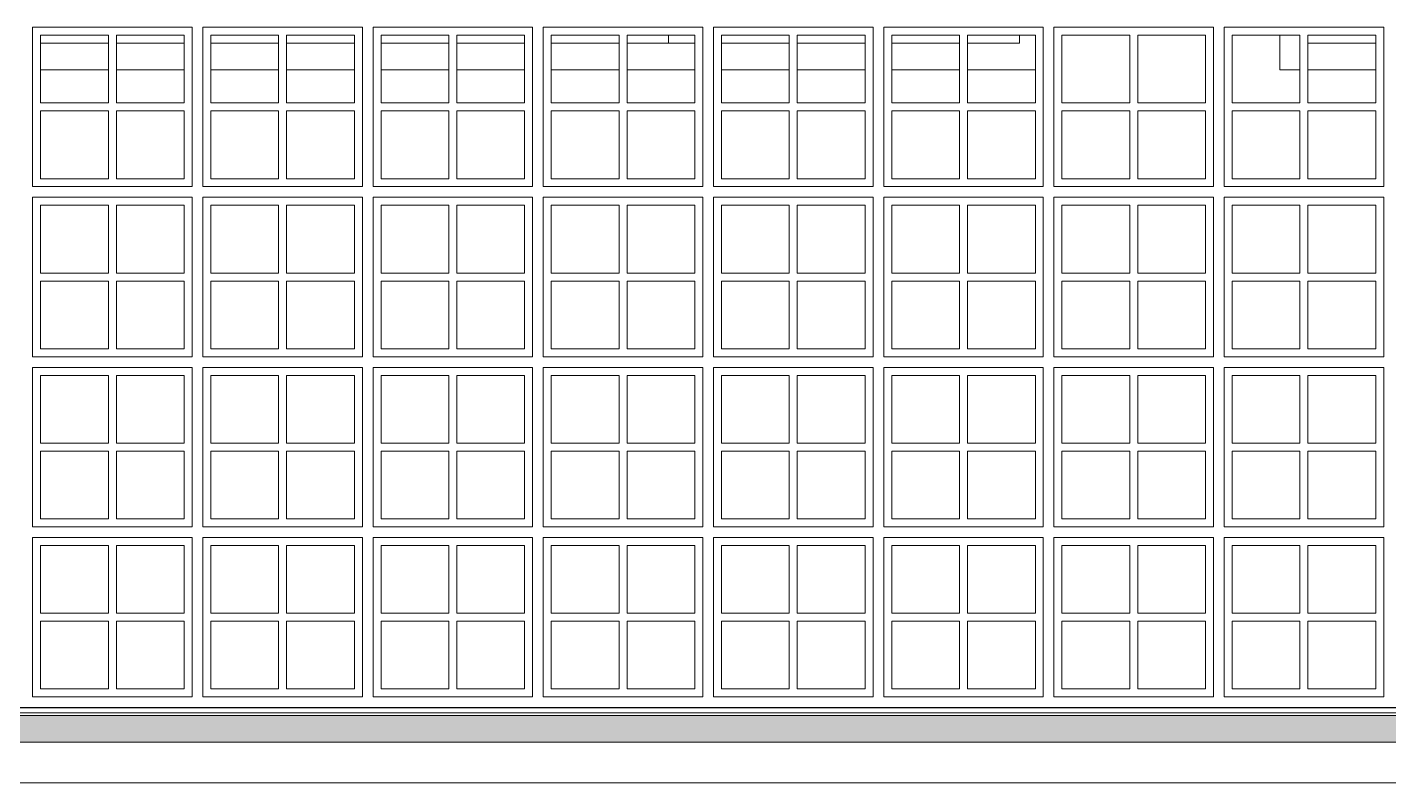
# Model space of a CAD drawing. Header units: metres. Extents: x -77 to 95, y 0 to 9.
# Drawn here: x -63.624 to -61.065, y -0.142 to 1.28 of the extents above; entities that cross this region are included whole.
import ezdxf

# ---------------------------------------------------------------- set-up
doc = ezdxf.new("R2010")
doc.units = ezdxf.units.M
doc.header["$MEASUREMENT"] = 0
for name, color, linetype, lineweight in [('Janelas Archicad_Caneta_No__241', 7, 'Continuous', 13), ('Janelas Archicad_Caneta_No__3', 7, 'Continuous', 25), ('Janelas Archicad_Caneta_No__43', 44, 'Continuous', 0), ('LAJES.EST_Caneta_No__241', 7, 'Continuous', 13), ('TERRENO.ARQ_Caneta_No__241', 7, 'Continuous', 13)]:
    doc.layers.add(name, color=color, linetype=linetype, lineweight=lineweight)
doc.layers.add('Janelas Archicad_Caneta_No__9', color=7, linetype='Continuous', lineweight=5, true_color=0x020202)
doc.layers.add('TERRENO.ARQ', color=7, linetype='Continuous')

msp = doc.modelspace()

# ---------------------------------------------------------------- hatches: boundary and pattern name
at = {"layer": 'TERRENO.ARQ', "linetype": 'Continuous', "lineweight": 0, "true_color": 0x8fbf7f}
msp.add_hatch(color=73, dxfattribs=at).paths.add_polyline_path([(-56.514, -0.015), (-68.8076, -0.015), (-68.8076, -0.065), (-56.514, -0.065)])

# ---------------------------------------------------------------- linework, layer by layer
at = {"layer": 'Janelas Archicad_Caneta_No__241', "color": 7, "linetype": 'Continuous', "lineweight": 13}
for p, q in [((-61.2693, 1.2), (-61.2693, 1.265)), ((-63.4715, 1.2), (-63.599, 1.2)), ((-63.329, 1.2), (-63.4565, 1.2)), ((-63.1515, 1.2), (-63.279, 1.2)), ((-63.009, 1.2), (-63.1365, 1.2)), ((-62.8315, 1.2), (-62.959, 1.2)), ((-62.689, 1.2), (-62.8165, 1.2)), ((-62.5115, 1.2), (-62.639, 1.2)), ((-62.369, 1.2), (-62.4965, 1.2)), ((-62.1915, 1.2), (-62.319, 1.2)), ((-62.049, 1.2), (-62.1765, 1.2)), ((-61.8715, 1.2), (-61.999, 1.2)), ((-61.729, 1.2), (-61.8565, 1.2)), ((-61.2315, 1.2), (-61.2693, 1.2)), ((-61.089, 1.2), (-61.2165, 1.2))]:
    msp.add_line(p, q, dxfattribs=at)
at = {"layer": 'Janelas Archicad_Caneta_No__3', "color": 7, "linetype": 'Continuous', "lineweight": 25}
msp.add_line((-66.514, 0), (-57.014, 0), dxfattribs=at)
at = {"layer": 'Janelas Archicad_Caneta_No__43', "color": 44, "linetype": 'Continuous', "lineweight": 0}
for p, q in [((-63.314, 1.28), (-63.614, 1.28)), ((-63.614, 1.28), (-63.614, 0.98)), ((-63.314, 0.98), (-63.314, 1.28)), ((-62.994, 1.28), (-63.294, 1.28)), ((-63.294, 1.28), (-63.294, 0.98)), ((-62.994, 0.98), (-62.994, 1.28)), ((-62.674, 1.28), (-62.974, 1.28)), ((-62.974, 1.28), (-62.974, 0.98)), ((-62.674, 0.98), (-62.674, 1.28)), ((-62.354, 1.28), (-62.654, 1.28)), ((-62.654, 1.28), (-62.654, 0.98)), ((-62.354, 0.98), (-62.354, 1.28)), ((-62.034, 1.28), (-62.334, 1.28)), ((-62.334, 1.28), (-62.334, 0.98)), ((-62.034, 0.98), (-62.034, 1.28)), ((-61.714, 1.28), (-62.014, 1.28)), ((-62.014, 1.28), (-62.014, 0.98)), ((-61.714, 0.98), (-61.714, 1.28)), ((-61.394, 1.28), (-61.694, 1.28)), ((-61.694, 1.28), (-61.694, 0.98)), ((-61.394, 0.98), (-61.394, 1.28)), ((-61.074, 1.28), (-61.374, 1.28)), ((-61.374, 1.28), (-61.374, 0.98)), ((-61.074, 0.98), (-61.074, 1.28)), ((-63.599, 1.1375), (-63.599, 1.265)), ((-63.599, 1.265), (-63.4715, 1.265)), ((-63.4715, 1.265), (-63.4715, 1.1375)), ((-63.4565, 1.1375), (-63.4565, 1.265)), ((-63.4565, 1.265), (-63.329, 1.265)), ((-63.329, 1.265), (-63.329, 1.1375)), ((-63.279, 1.1375), (-63.279, 1.265)), ((-63.279, 1.265), (-63.1515, 1.265)), ((-63.1515, 1.265), (-63.1515, 1.1375)), ((-63.1365, 1.1375), (-63.1365, 1.265)), ((-63.1365, 1.265), (-63.009, 1.265)), ((-63.009, 1.265), (-63.009, 1.1375)), ((-62.959, 1.1375), (-62.959, 1.265)), ((-62.959, 1.265), (-62.8315, 1.265)), ((-62.8315, 1.265), (-62.8315, 1.1375)), ((-62.8165, 1.1375), (-62.8165, 1.265)), ((-62.8165, 1.265), (-62.689, 1.265)), ((-62.689, 1.265), (-62.689, 1.1375)), ((-62.639, 1.1375), (-62.639, 1.265)), ((-62.639, 1.265), (-62.5115, 1.265)), ((-62.5115, 1.265), (-62.5115, 1.1375)), ((-62.4965, 1.1375), (-62.4965, 1.265)), ((-62.4965, 1.265), (-62.369, 1.265)), ((-62.369, 1.265), (-62.369, 1.1375)), ((-62.319, 1.1375), (-62.319, 1.265)), ((-62.319, 1.265), (-62.1915, 1.265)), ((-62.1915, 1.265), (-62.1915, 1.1375)), ((-62.1765, 1.1375), (-62.1765, 1.265)), ((-62.1765, 1.265), (-62.049, 1.265)), ((-62.049, 1.265), (-62.049, 1.1375)), ((-61.999, 1.1375), (-61.999, 1.265)), ((-61.999, 1.265), (-61.8715, 1.265)), ((-61.8715, 1.265), (-61.8715, 1.1375)), ((-61.8565, 1.1375), (-61.8565, 1.265)), ((-61.8565, 1.265), (-61.729, 1.265)), ((-61.729, 1.265), (-61.729, 1.1375)), ((-61.679, 1.1375), (-61.679, 1.265)), ((-61.679, 1.265), (-61.5515, 1.265)), ((-61.5515, 1.265), (-61.5515, 1.1375)), ((-61.5365, 1.1375), (-61.5365, 1.265)), ((-61.5365, 1.265), (-61.409, 1.265)), ((-61.409, 1.265), (-61.409, 1.1375)), ((-61.359, 1.1375), (-61.359, 1.265)), ((-61.359, 1.265), (-61.2315, 1.265)), ((-61.2315, 1.265), (-61.2315, 1.1375)), ((-61.2165, 1.1375), (-61.2165, 1.265)), ((-61.2165, 1.265), (-61.089, 1.265)), ((-61.089, 1.265), (-61.089, 1.1375)), ((-63.4715, 1.1375), (-63.599, 1.1375)), ((-63.329, 1.1375), (-63.4565, 1.1375)), ((-63.1515, 1.1375), (-63.279, 1.1375)), ((-63.009, 1.1375), (-63.1365, 1.1375)), ((-62.8315, 1.1375), (-62.959, 1.1375)), ((-62.689, 1.1375), (-62.8165, 1.1375)), ((-62.5115, 1.1375), (-62.639, 1.1375)), ((-62.369, 1.1375), (-62.4965, 1.1375)), ((-62.1915, 1.1375), (-62.319, 1.1375)), ((-62.049, 1.1375), (-62.1765, 1.1375)), ((-61.8715, 1.1375), (-61.999, 1.1375)), ((-61.729, 1.1375), (-61.8565, 1.1375)), ((-61.5515, 1.1375), (-61.679, 1.1375)), ((-61.409, 1.1375), (-61.5365, 1.1375)), ((-61.2315, 1.1375), (-61.359, 1.1375)), ((-61.089, 1.1375), (-61.2165, 1.1375)), ((-63.599, 0.995), (-63.599, 1.1225)), ((-63.599, 1.1225), (-63.4715, 1.1225)), ((-63.4715, 1.1225), (-63.4715, 0.995)), ((-63.4565, 0.995), (-63.4565, 1.1225)), ((-63.4565, 1.1225), (-63.329, 1.1225)), ((-63.329, 1.1225), (-63.329, 0.995)), ((-63.279, 0.995), (-63.279, 1.1225)), ((-63.279, 1.1225), (-63.1515, 1.1225)), ((-63.1515, 1.1225), (-63.1515, 0.995)), ((-63.1365, 0.995), (-63.1365, 1.1225)), ((-63.1365, 1.1225), (-63.009, 1.1225)), ((-63.009, 1.1225), (-63.009, 0.995)), ((-62.959, 0.995), (-62.959, 1.1225)), ((-62.959, 1.1225), (-62.8315, 1.1225)), ((-62.8315, 1.1225), (-62.8315, 0.995)), ((-62.8165, 0.995), (-62.8165, 1.1225)), ((-62.8165, 1.1225), (-62.689, 1.1225)), ((-62.689, 1.1225), (-62.689, 0.995)), ((-62.639, 0.995), (-62.639, 1.1225)), ((-62.639, 1.1225), (-62.5115, 1.1225)), ((-62.5115, 1.1225), (-62.5115, 0.995)), ((-62.4965, 0.995), (-62.4965, 1.1225)), ((-62.4965, 1.1225), (-62.369, 1.1225)), ((-62.369, 1.1225), (-62.369, 0.995)), ((-62.319, 0.995), (-62.319, 1.1225)), ((-62.319, 1.1225), (-62.1915, 1.1225)), ((-62.1915, 1.1225), (-62.1915, 0.995)), ((-62.1765, 0.995), (-62.1765, 1.1225)), ((-62.1765, 1.1225), (-62.049, 1.1225)), ((-62.049, 1.1225), (-62.049, 0.995)), ((-61.999, 0.995), (-61.999, 1.1225)), ((-61.999, 1.1225), (-61.8715, 1.1225)), ((-61.8715, 1.1225), (-61.8715, 0.995)), ((-61.8565, 0.995), (-61.8565, 1.1225)), ((-61.8565, 1.1225), (-61.729, 1.1225)), ((-61.729, 1.1225), (-61.729, 0.995)), ((-61.679, 0.995), (-61.679, 1.1225)), ((-61.679, 1.1225), (-61.5515, 1.1225)), ((-61.5515, 1.1225), (-61.5515, 0.995)), ((-61.5365, 0.995), (-61.5365, 1.1225)), ((-61.5365, 1.1225), (-61.409, 1.1225)), ((-61.409, 1.1225), (-61.409, 0.995)), ((-61.359, 0.995), (-61.359, 1.1225)), ((-61.359, 1.1225), (-61.2315, 1.1225)), ((-61.2315, 1.1225), (-61.2315, 0.995)), ((-61.2165, 0.995), (-61.2165, 1.1225)), ((-61.2165, 1.1225), (-61.089, 1.1225)), ((-61.089, 1.1225), (-61.089, 0.995)), ((-63.614, 0.98), (-63.314, 0.98)), ((-63.4715, 0.995), (-63.599, 0.995)), ((-63.329, 0.995), (-63.4565, 0.995)), ((-63.294, 0.98), (-62.994, 0.98)), ((-63.1515, 0.995), (-63.279, 0.995)), ((-63.009, 0.995), (-63.1365, 0.995)), ((-62.974, 0.98), (-62.674, 0.98)), ((-62.8315, 0.995), (-62.959, 0.995)), ((-62.689, 0.995), (-62.8165, 0.995)), ((-62.654, 0.98), (-62.354, 0.98)), ((-62.5115, 0.995), (-62.639, 0.995)), ((-62.369, 0.995), (-62.4965, 0.995)), ((-62.334, 0.98), (-62.034, 0.98)), ((-62.1915, 0.995), (-62.319, 0.995)), ((-62.049, 0.995), (-62.1765, 0.995)), ((-62.014, 0.98), (-61.714, 0.98)), ((-61.8715, 0.995), (-61.999, 0.995)), ((-61.729, 0.995), (-61.8565, 0.995)), ((-61.694, 0.98), (-61.394, 0.98)), ((-61.5515, 0.995), (-61.679, 0.995)), ((-61.409, 0.995), (-61.5365, 0.995)), ((-61.374, 0.98), (-61.074, 0.98)), ((-61.2315, 0.995), (-61.359, 0.995)), ((-61.089, 0.995), (-61.2165, 0.995)), ((-63.314, 0.96), (-63.614, 0.96)), ((-63.614, 0.96), (-63.614, 0.66)), ((-63.314, 0.66), (-63.314, 0.96)), ((-62.994, 0.96), (-63.294, 0.96)), ((-63.294, 0.96), (-63.294, 0.66)), ((-62.994, 0.66), (-62.994, 0.96)), ((-62.674, 0.96), (-62.974, 0.96)), ((-62.974, 0.96), (-62.974, 0.66)), ((-62.674, 0.66), (-62.674, 0.96)), ((-62.354, 0.96), (-62.654, 0.96)), ((-62.654, 0.96), (-62.654, 0.66)), ((-62.354, 0.66), (-62.354, 0.96)), ((-62.034, 0.96), (-62.334, 0.96)), ((-62.334, 0.96), (-62.334, 0.66)), ((-62.034, 0.66), (-62.034, 0.96)), ((-61.714, 0.96), (-62.014, 0.96)), ((-62.014, 0.96), (-62.014, 0.66)), ((-61.714, 0.66), (-61.714, 0.96)), ((-61.394, 0.96), (-61.694, 0.96)), ((-61.694, 0.96), (-61.694, 0.66)), ((-61.394, 0.66), (-61.394, 0.96)), ((-61.074, 0.96), (-61.374, 0.96)), ((-61.374, 0.96), (-61.374, 0.66)), ((-61.074, 0.66), (-61.074, 0.96)), ((-63.599, 0.8175), (-63.599, 0.945)), ((-63.599, 0.945), (-63.4715, 0.945)), ((-63.4715, 0.945), (-63.4715, 0.8175)), ((-63.4565, 0.8175), (-63.4565, 0.945)), ((-63.4565, 0.945), (-63.329, 0.945)), ((-63.329, 0.945), (-63.329, 0.8175)), ((-63.279, 0.8175), (-63.279, 0.945)), ((-63.279, 0.945), (-63.1515, 0.945)), ((-63.1515, 0.945), (-63.1515, 0.8175)), ((-63.1365, 0.8175), (-63.1365, 0.945)), ((-63.1365, 0.945), (-63.009, 0.945)), ((-63.009, 0.945), (-63.009, 0.8175)), ((-62.959, 0.8175), (-62.959, 0.945)), ((-62.959, 0.945), (-62.8315, 0.945)), ((-62.8315, 0.945), (-62.8315, 0.8175)), ((-62.8165, 0.8175), (-62.8165, 0.945)), ((-62.8165, 0.945), (-62.689, 0.945)), ((-62.689, 0.945), (-62.689, 0.8175)), ((-62.639, 0.8175), (-62.639, 0.945)), ((-62.639, 0.945), (-62.5115, 0.945)), ((-62.5115, 0.945), (-62.5115, 0.8175)), ((-62.4965, 0.8175), (-62.4965, 0.945)), ((-62.4965, 0.945), (-62.369, 0.945)), ((-62.369, 0.945), (-62.369, 0.8175)), ((-62.319, 0.8175), (-62.319, 0.945)), ((-62.319, 0.945), (-62.1915, 0.945)), ((-62.1915, 0.945), (-62.1915, 0.8175)), ((-62.1765, 0.8175), (-62.1765, 0.945)), ((-62.1765, 0.945), (-62.049, 0.945)), ((-62.049, 0.945), (-62.049, 0.8175)), ((-61.999, 0.8175), (-61.999, 0.945)), ((-61.999, 0.945), (-61.8715, 0.945)), ((-61.8715, 0.945), (-61.8715, 0.8175)), ((-61.8565, 0.8175), (-61.8565, 0.945)), ((-61.8565, 0.945), (-61.729, 0.945)), ((-61.729, 0.945), (-61.729, 0.8175)), ((-61.679, 0.8175), (-61.679, 0.945)), ((-61.679, 0.945), (-61.5515, 0.945)), ((-61.5515, 0.945), (-61.5515, 0.8175)), ((-61.5365, 0.8175), (-61.5365, 0.945)), ((-61.5365, 0.945), (-61.409, 0.945)), ((-61.409, 0.945), (-61.409, 0.8175)), ((-61.359, 0.8175), (-61.359, 0.945)), ((-61.359, 0.945), (-61.2315, 0.945)), ((-61.2315, 0.945), (-61.2315, 0.8175)), ((-61.2165, 0.8175), (-61.2165, 0.945)), ((-61.2165, 0.945), (-61.089, 0.945)), ((-61.089, 0.945), (-61.089, 0.8175)), ((-63.4715, 0.8175), (-63.599, 0.8175)), ((-63.599, 0.675), (-63.599, 0.8025)), ((-63.599, 0.8025), (-63.4715, 0.8025)), ((-63.4715, 0.8025), (-63.4715, 0.675)), ((-63.329, 0.8175), (-63.4565, 0.8175)), ((-63.4565, 0.675), (-63.4565, 0.8025)), ((-63.4565, 0.8025), (-63.329, 0.8025)), ((-63.329, 0.8025), (-63.329, 0.675)), ((-63.1515, 0.8175), (-63.279, 0.8175)), ((-63.279, 0.675), (-63.279, 0.8025)), ((-63.279, 0.8025), (-63.1515, 0.8025)), ((-63.1515, 0.8025), (-63.1515, 0.675)), ((-63.009, 0.8175), (-63.1365, 0.8175)), ((-63.1365, 0.675), (-63.1365, 0.8025)), ((-63.1365, 0.8025), (-63.009, 0.8025)), ((-63.009, 0.8025), (-63.009, 0.675)), ((-62.8315, 0.8175), (-62.959, 0.8175)), ((-62.959, 0.675), (-62.959, 0.8025)), ((-62.959, 0.8025), (-62.8315, 0.8025)), ((-62.8315, 0.8025), (-62.8315, 0.675)), ((-62.689, 0.8175), (-62.8165, 0.8175)), ((-62.8165, 0.675), (-62.8165, 0.8025)), ((-62.8165, 0.8025), (-62.689, 0.8025)), ((-62.689, 0.8025), (-62.689, 0.675)), ((-62.5115, 0.8175), (-62.639, 0.8175)), ((-62.639, 0.675), (-62.639, 0.8025)), ((-62.639, 0.8025), (-62.5115, 0.8025)), ((-62.5115, 0.8025), (-62.5115, 0.675)), ((-62.369, 0.8175), (-62.4965, 0.8175)), ((-62.4965, 0.675), (-62.4965, 0.8025)), ((-62.4965, 0.8025), (-62.369, 0.8025)), ((-62.369, 0.8025), (-62.369, 0.675)), ((-62.1915, 0.8175), (-62.319, 0.8175)), ((-62.319, 0.675), (-62.319, 0.8025)), ((-62.319, 0.8025), (-62.1915, 0.8025)), ((-62.1915, 0.8025), (-62.1915, 0.675)), ((-62.049, 0.8175), (-62.1765, 0.8175)), ((-62.1765, 0.675), (-62.1765, 0.8025)), ((-62.1765, 0.8025), (-62.049, 0.8025)), ((-62.049, 0.8025), (-62.049, 0.675)), ((-61.8715, 0.8175), (-61.999, 0.8175)), ((-61.999, 0.675), (-61.999, 0.8025)), ((-61.999, 0.8025), (-61.8715, 0.8025)), ((-61.8715, 0.8025), (-61.8715, 0.675)), ((-61.729, 0.8175), (-61.8565, 0.8175)), ((-61.8565, 0.675), (-61.8565, 0.8025)), ((-61.8565, 0.8025), (-61.729, 0.8025)), ((-61.729, 0.8025), (-61.729, 0.675)), ((-61.5515, 0.8175), (-61.679, 0.8175)), ((-61.679, 0.675), (-61.679, 0.8025)), ((-61.679, 0.8025), (-61.5515, 0.8025)), ((-61.5515, 0.8025), (-61.5515, 0.675)), ((-61.409, 0.8175), (-61.5365, 0.8175)), ((-61.5365, 0.675), (-61.5365, 0.8025)), ((-61.5365, 0.8025), (-61.409, 0.8025)), ((-61.409, 0.8025), (-61.409, 0.675)), ((-61.2315, 0.8175), (-61.359, 0.8175)), ((-61.359, 0.675), (-61.359, 0.8025)), ((-61.359, 0.8025), (-61.2315, 0.8025)), ((-61.2315, 0.8025), (-61.2315, 0.675)), ((-61.089, 0.8175), (-61.2165, 0.8175)), ((-61.2165, 0.675), (-61.2165, 0.8025)), ((-61.2165, 0.8025), (-61.089, 0.8025)), ((-61.089, 0.8025), (-61.089, 0.675)), ((-63.4715, 0.675), (-63.599, 0.675)), ((-63.329, 0.675), (-63.4565, 0.675)), ((-63.1515, 0.675), (-63.279, 0.675)), ((-63.009, 0.675), (-63.1365, 0.675)), ((-62.8315, 0.675), (-62.959, 0.675)), ((-62.689, 0.675), (-62.8165, 0.675)), ((-62.5115, 0.675), (-62.639, 0.675)), ((-62.369, 0.675), (-62.4965, 0.675)), ((-62.1915, 0.675), (-62.319, 0.675)), ((-62.049, 0.675), (-62.1765, 0.675)), ((-61.8715, 0.675), (-61.999, 0.675)), ((-61.729, 0.675), (-61.8565, 0.675)), ((-61.5515, 0.675), (-61.679, 0.675)), ((-61.409, 0.675), (-61.5365, 0.675)), ((-61.2315, 0.675), (-61.359, 0.675)), ((-61.089, 0.675), (-61.2165, 0.675)), ((-63.614, 0.66), (-63.314, 0.66)), ((-63.314, 0.64), (-63.614, 0.64)), ((-63.614, 0.64), (-63.614, 0.34)), ((-63.314, 0.34), (-63.314, 0.64)), ((-63.294, 0.66), (-62.994, 0.66)), ((-62.994, 0.64), (-63.294, 0.64)), ((-63.294, 0.64), (-63.294, 0.34)), ((-62.994, 0.34), (-62.994, 0.64)), ((-62.974, 0.66), (-62.674, 0.66)), ((-62.674, 0.64), (-62.974, 0.64)), ((-62.974, 0.64), (-62.974, 0.34)), ((-62.674, 0.34), (-62.674, 0.64)), ((-62.654, 0.66), (-62.354, 0.66)), ((-62.354, 0.64), (-62.654, 0.64)), ((-62.654, 0.64), (-62.654, 0.34)), ((-62.354, 0.34), (-62.354, 0.64)), ((-62.334, 0.66), (-62.034, 0.66)), ((-62.034, 0.64), (-62.334, 0.64)), ((-62.334, 0.64), (-62.334, 0.34)), ((-62.034, 0.34), (-62.034, 0.64)), ((-62.014, 0.66), (-61.714, 0.66)), ((-61.714, 0.64), (-62.014, 0.64)), ((-62.014, 0.64), (-62.014, 0.34)), ((-61.714, 0.34), (-61.714, 0.64)), ((-61.694, 0.66), (-61.394, 0.66)), ((-61.394, 0.64), (-61.694, 0.64)), ((-61.694, 0.64), (-61.694, 0.34)), ((-61.394, 0.34), (-61.394, 0.64)), ((-61.374, 0.66), (-61.074, 0.66)), ((-61.074, 0.64), (-61.374, 0.64)), ((-61.374, 0.64), (-61.374, 0.34)), ((-61.074, 0.34), (-61.074, 0.64)), ((-63.599, 0.4975), (-63.599, 0.625)), ((-63.599, 0.625), (-63.4715, 0.625)), ((-63.4715, 0.625), (-63.4715, 0.4975)), ((-63.4565, 0.4975), (-63.4565, 0.625)), ((-63.4565, 0.625), (-63.329, 0.625)), ((-63.329, 0.625), (-63.329, 0.4975)), ((-63.279, 0.4975), (-63.279, 0.625)), ((-63.279, 0.625), (-63.1515, 0.625)), ((-63.1515, 0.625), (-63.1515, 0.4975)), ((-63.1365, 0.4975), (-63.1365, 0.625)), ((-63.1365, 0.625), (-63.009, 0.625)), ((-63.009, 0.625), (-63.009, 0.4975)), ((-62.959, 0.4975), (-62.959, 0.625)), ((-62.959, 0.625), (-62.8315, 0.625)), ((-62.8315, 0.625), (-62.8315, 0.4975)), ((-62.8165, 0.4975), (-62.8165, 0.625)), ((-62.8165, 0.625), (-62.689, 0.625)), ((-62.689, 0.625), (-62.689, 0.4975)), ((-62.639, 0.4975), (-62.639, 0.625)), ((-62.639, 0.625), (-62.5115, 0.625)), ((-62.5115, 0.625), (-62.5115, 0.4975)), ((-62.4965, 0.4975), (-62.4965, 0.625)), ((-62.4965, 0.625), (-62.369, 0.625)), ((-62.369, 0.625), (-62.369, 0.4975)), ((-62.319, 0.4975), (-62.319, 0.625)), ((-62.319, 0.625), (-62.1915, 0.625)), ((-62.1915, 0.625), (-62.1915, 0.4975)), ((-62.1765, 0.4975), (-62.1765, 0.625)), ((-62.1765, 0.625), (-62.049, 0.625)), ((-62.049, 0.625), (-62.049, 0.4975)), ((-61.999, 0.4975), (-61.999, 0.625)), ((-61.999, 0.625), (-61.8715, 0.625)), ((-61.8715, 0.625), (-61.8715, 0.4975)), ((-61.8565, 0.4975), (-61.8565, 0.625)), ((-61.8565, 0.625), (-61.729, 0.625)), ((-61.729, 0.625), (-61.729, 0.4975)), ((-61.679, 0.4975), (-61.679, 0.625)), ((-61.679, 0.625), (-61.5515, 0.625)), ((-61.5515, 0.625), (-61.5515, 0.4975)), ((-61.5365, 0.4975), (-61.5365, 0.625)), ((-61.5365, 0.625), (-61.409, 0.625)), ((-61.409, 0.625), (-61.409, 0.4975)), ((-61.359, 0.4975), (-61.359, 0.625)), ((-61.359, 0.625), (-61.2315, 0.625)), ((-61.2315, 0.625), (-61.2315, 0.4975)), ((-61.2165, 0.4975), (-61.2165, 0.625)), ((-61.2165, 0.625), (-61.089, 0.625)), ((-61.089, 0.625), (-61.089, 0.4975)), ((-63.4715, 0.4975), (-63.599, 0.4975)), ((-63.329, 0.4975), (-63.4565, 0.4975)), ((-63.1515, 0.4975), (-63.279, 0.4975)), ((-63.009, 0.4975), (-63.1365, 0.4975)), ((-62.8315, 0.4975), (-62.959, 0.4975)), ((-62.689, 0.4975), (-62.8165, 0.4975)), ((-62.5115, 0.4975), (-62.639, 0.4975)), ((-62.369, 0.4975), (-62.4965, 0.4975)), ((-62.1915, 0.4975), (-62.319, 0.4975)), ((-62.049, 0.4975), (-62.1765, 0.4975)), ((-61.8715, 0.4975), (-61.999, 0.4975)), ((-61.729, 0.4975), (-61.8565, 0.4975)), ((-61.5515, 0.4975), (-61.679, 0.4975)), ((-61.409, 0.4975), (-61.5365, 0.4975)), ((-61.2315, 0.4975), (-61.359, 0.4975)), ((-61.089, 0.4975), (-61.2165, 0.4975)), ((-63.599, 0.355), (-63.599, 0.4825)), ((-63.599, 0.4825), (-63.4715, 0.4825)), ((-63.4715, 0.4825), (-63.4715, 0.355)), ((-63.4565, 0.355), (-63.4565, 0.4825)), ((-63.4565, 0.4825), (-63.329, 0.4825)), ((-63.329, 0.4825), (-63.329, 0.355)), ((-63.279, 0.355), (-63.279, 0.4825)), ((-63.279, 0.4825), (-63.1515, 0.4825)), ((-63.1515, 0.4825), (-63.1515, 0.355)), ((-63.1365, 0.355), (-63.1365, 0.4825)), ((-63.1365, 0.4825), (-63.009, 0.4825)), ((-63.009, 0.4825), (-63.009, 0.355)), ((-62.959, 0.355), (-62.959, 0.4825)), ((-62.959, 0.4825), (-62.8315, 0.4825)), ((-62.8315, 0.4825), (-62.8315, 0.355)), ((-62.8165, 0.355), (-62.8165, 0.4825)), ((-62.8165, 0.4825), (-62.689, 0.4825)), ((-62.689, 0.4825), (-62.689, 0.355)), ((-62.639, 0.355), (-62.639, 0.4825)), ((-62.639, 0.4825), (-62.5115, 0.4825)), ((-62.5115, 0.4825), (-62.5115, 0.355)), ((-62.4965, 0.355), (-62.4965, 0.4825)), ((-62.4965, 0.4825), (-62.369, 0.4825)), ((-62.369, 0.4825), (-62.369, 0.355)), ((-62.319, 0.355), (-62.319, 0.4825)), ((-62.319, 0.4825), (-62.1915, 0.4825)), ((-62.1915, 0.4825), (-62.1915, 0.355)), ((-62.1765, 0.355), (-62.1765, 0.4825)), ((-62.1765, 0.4825), (-62.049, 0.4825)), ((-62.049, 0.4825), (-62.049, 0.355)), ((-61.999, 0.355), (-61.999, 0.4825)), ((-61.999, 0.4825), (-61.8715, 0.4825)), ((-61.8715, 0.4825), (-61.8715, 0.355)), ((-61.8565, 0.355), (-61.8565, 0.4825)), ((-61.8565, 0.4825), (-61.729, 0.4825)), ((-61.729, 0.4825), (-61.729, 0.355)), ((-61.679, 0.355), (-61.679, 0.4825)), ((-61.679, 0.4825), (-61.5515, 0.4825)), ((-61.5515, 0.4825), (-61.5515, 0.355)), ((-61.5365, 0.355), (-61.5365, 0.4825)), ((-61.5365, 0.4825), (-61.409, 0.4825)), ((-61.409, 0.4825), (-61.409, 0.355)), ((-61.359, 0.355), (-61.359, 0.4825)), ((-61.359, 0.4825), (-61.2315, 0.4825)), ((-61.2315, 0.4825), (-61.2315, 0.355)), ((-61.2165, 0.355), (-61.2165, 0.4825)), ((-61.2165, 0.4825), (-61.089, 0.4825)), ((-61.089, 0.4825), (-61.089, 0.355)), ((-63.614, 0.34), (-63.314, 0.34)), ((-63.4715, 0.355), (-63.599, 0.355)), ((-63.329, 0.355), (-63.4565, 0.355)), ((-63.294, 0.34), (-62.994, 0.34)), ((-63.1515, 0.355), (-63.279, 0.355)), ((-63.009, 0.355), (-63.1365, 0.355)), ((-62.974, 0.34), (-62.674, 0.34)), ((-62.8315, 0.355), (-62.959, 0.355)), ((-62.689, 0.355), (-62.8165, 0.355)), ((-62.654, 0.34), (-62.354, 0.34)), ((-62.5115, 0.355), (-62.639, 0.355)), ((-62.369, 0.355), (-62.4965, 0.355)), ((-62.334, 0.34), (-62.034, 0.34)), ((-62.1915, 0.355), (-62.319, 0.355)), ((-62.049, 0.355), (-62.1765, 0.355)), ((-62.014, 0.34), (-61.714, 0.34)), ((-61.8715, 0.355), (-61.999, 0.355)), ((-61.729, 0.355), (-61.8565, 0.355)), ((-61.694, 0.34), (-61.394, 0.34)), ((-61.5515, 0.355), (-61.679, 0.355)), ((-61.409, 0.355), (-61.5365, 0.355)), ((-61.374, 0.34), (-61.074, 0.34)), ((-61.2315, 0.355), (-61.359, 0.355)), ((-61.089, 0.355), (-61.2165, 0.355)), ((-63.314, 0.32), (-63.614, 0.32)), ((-63.614, 0.32), (-63.614, 0.02)), ((-63.314, 0.02), (-63.314, 0.32)), ((-62.994, 0.32), (-63.294, 0.32)), ((-63.294, 0.32), (-63.294, 0.02)), ((-62.994, 0.02), (-62.994, 0.32)), ((-62.674, 0.32), (-62.974, 0.32)), ((-62.974, 0.32), (-62.974, 0.02)), ((-62.674, 0.02), (-62.674, 0.32)), ((-62.354, 0.32), (-62.654, 0.32)), ((-62.654, 0.32), (-62.654, 0.02)), ((-62.354, 0.02), (-62.354, 0.32)), ((-62.034, 0.32), (-62.334, 0.32)), ((-62.334, 0.32), (-62.334, 0.02)), ((-62.034, 0.02), (-62.034, 0.32)), ((-61.714, 0.32), (-62.014, 0.32)), ((-62.014, 0.32), (-62.014, 0.02)), ((-61.714, 0.02), (-61.714, 0.32)), ((-61.394, 0.32), (-61.694, 0.32)), ((-61.694, 0.32), (-61.694, 0.02)), ((-61.394, 0.02), (-61.394, 0.32)), ((-61.074, 0.32), (-61.374, 0.32)), ((-61.374, 0.32), (-61.374, 0.02)), ((-61.074, 0.02), (-61.074, 0.32)), ((-63.599, 0.1775), (-63.599, 0.305)), ((-63.599, 0.305), (-63.4715, 0.305)), ((-63.4715, 0.305), (-63.4715, 0.1775)), ((-63.4565, 0.1775), (-63.4565, 0.305)), ((-63.4565, 0.305), (-63.329, 0.305)), ((-63.329, 0.305), (-63.329, 0.1775)), ((-63.279, 0.1775), (-63.279, 0.305)), ((-63.279, 0.305), (-63.1515, 0.305)), ((-63.1515, 0.305), (-63.1515, 0.1775)), ((-63.1365, 0.1775), (-63.1365, 0.305)), ((-63.1365, 0.305), (-63.009, 0.305)), ((-63.009, 0.305), (-63.009, 0.1775)), ((-62.959, 0.1775), (-62.959, 0.305)), ((-62.959, 0.305), (-62.8315, 0.305)), ((-62.8315, 0.305), (-62.8315, 0.1775)), ((-62.8165, 0.1775), (-62.8165, 0.305)), ((-62.8165, 0.305), (-62.689, 0.305)), ((-62.689, 0.305), (-62.689, 0.1775)), ((-62.639, 0.1775), (-62.639, 0.305)), ((-62.639, 0.305), (-62.5115, 0.305)), ((-62.5115, 0.305), (-62.5115, 0.1775)), ((-62.4965, 0.1775), (-62.4965, 0.305)), ((-62.4965, 0.305), (-62.369, 0.305)), ((-62.369, 0.305), (-62.369, 0.1775)), ((-62.319, 0.1775), (-62.319, 0.305)), ((-62.319, 0.305), (-62.1915, 0.305)), ((-62.1915, 0.305), (-62.1915, 0.1775)), ((-62.1765, 0.1775), (-62.1765, 0.305)), ((-62.1765, 0.305), (-62.049, 0.305)), ((-62.049, 0.305), (-62.049, 0.1775)), ((-61.999, 0.1775), (-61.999, 0.305)), ((-61.999, 0.305), (-61.8715, 0.305)), ((-61.8715, 0.305), (-61.8715, 0.1775)), ((-61.8565, 0.1775), (-61.8565, 0.305)), ((-61.8565, 0.305), (-61.729, 0.305)), ((-61.729, 0.305), (-61.729, 0.1775)), ((-61.679, 0.1775), (-61.679, 0.305)), ((-61.679, 0.305), (-61.5515, 0.305)), ((-61.5515, 0.305), (-61.5515, 0.1775)), ((-61.5365, 0.1775), (-61.5365, 0.305)), ((-61.5365, 0.305), (-61.409, 0.305)), ((-61.409, 0.305), (-61.409, 0.1775)), ((-61.359, 0.1775), (-61.359, 0.305)), ((-61.359, 0.305), (-61.2315, 0.305)), ((-61.2315, 0.305), (-61.2315, 0.1775)), ((-61.2165, 0.1775), (-61.2165, 0.305)), ((-61.2165, 0.305), (-61.089, 0.305)), ((-61.089, 0.305), (-61.089, 0.1775)), ((-63.4715, 0.1775), (-63.599, 0.1775)), ((-63.599, 0.035), (-63.599, 0.1625)), ((-63.599, 0.1625), (-63.4715, 0.1625)), ((-63.4715, 0.1625), (-63.4715, 0.035)), ((-63.329, 0.1775), (-63.4565, 0.1775)), ((-63.4565, 0.035), (-63.4565, 0.1625)), ((-63.4565, 0.1625), (-63.329, 0.1625)), ((-63.329, 0.1625), (-63.329, 0.035)), ((-63.1515, 0.1775), (-63.279, 0.1775)), ((-63.279, 0.035), (-63.279, 0.1625)), ((-63.279, 0.1625), (-63.1515, 0.1625)), ((-63.1515, 0.1625), (-63.1515, 0.035)), ((-63.009, 0.1775), (-63.1365, 0.1775)), ((-63.1365, 0.035), (-63.1365, 0.1625)), ((-63.1365, 0.1625), (-63.009, 0.1625)), ((-63.009, 0.1625), (-63.009, 0.035)), ((-62.8315, 0.1775), (-62.959, 0.1775)), ((-62.959, 0.035), (-62.959, 0.1625)), ((-62.959, 0.1625), (-62.8315, 0.1625)), ((-62.8315, 0.1625), (-62.8315, 0.035)), ((-62.689, 0.1775), (-62.8165, 0.1775)), ((-62.8165, 0.035), (-62.8165, 0.1625)), ((-62.8165, 0.1625), (-62.689, 0.1625)), ((-62.689, 0.1625), (-62.689, 0.035)), ((-62.5115, 0.1775), (-62.639, 0.1775)), ((-62.639, 0.035), (-62.639, 0.1625)), ((-62.639, 0.1625), (-62.5115, 0.1625)), ((-62.5115, 0.1625), (-62.5115, 0.035)), ((-62.369, 0.1775), (-62.4965, 0.1775)), ((-62.4965, 0.035), (-62.4965, 0.1625)), ((-62.4965, 0.1625), (-62.369, 0.1625)), ((-62.369, 0.1625), (-62.369, 0.035)), ((-62.1915, 0.1775), (-62.319, 0.1775)), ((-62.319, 0.035), (-62.319, 0.1625)), ((-62.319, 0.1625), (-62.1915, 0.1625)), ((-62.1915, 0.1625), (-62.1915, 0.035)), ((-62.049, 0.1775), (-62.1765, 0.1775)), ((-62.1765, 0.035), (-62.1765, 0.1625)), ((-62.1765, 0.1625), (-62.049, 0.1625)), ((-62.049, 0.1625), (-62.049, 0.035)), ((-61.8715, 0.1775), (-61.999, 0.1775)), ((-61.999, 0.035), (-61.999, 0.1625)), ((-61.999, 0.1625), (-61.8715, 0.1625)), ((-61.8715, 0.1625), (-61.8715, 0.035)), ((-61.729, 0.1775), (-61.8565, 0.1775)), ((-61.8565, 0.035), (-61.8565, 0.1625)), ((-61.8565, 0.1625), (-61.729, 0.1625)), ((-61.729, 0.1625), (-61.729, 0.035)), ((-61.5515, 0.1775), (-61.679, 0.1775)), ((-61.679, 0.035), (-61.679, 0.1625)), ((-61.679, 0.1625), (-61.5515, 0.1625)), ((-61.5515, 0.1625), (-61.5515, 0.035)), ((-61.409, 0.1775), (-61.5365, 0.1775)), ((-61.5365, 0.035), (-61.5365, 0.1625)), ((-61.5365, 0.1625), (-61.409, 0.1625)), ((-61.409, 0.1625), (-61.409, 0.035)), ((-61.2315, 0.1775), (-61.359, 0.1775)), ((-61.359, 0.035), (-61.359, 0.1625)), ((-61.359, 0.1625), (-61.2315, 0.1625)), ((-61.2315, 0.1625), (-61.2315, 0.035)), ((-61.089, 0.1775), (-61.2165, 0.1775)), ((-61.2165, 0.035), (-61.2165, 0.1625)), ((-61.2165, 0.1625), (-61.089, 0.1625)), ((-61.089, 0.1625), (-61.089, 0.035)), ((-63.4715, 0.035), (-63.599, 0.035)), ((-63.329, 0.035), (-63.4565, 0.035)), ((-63.1515, 0.035), (-63.279, 0.035)), ((-63.009, 0.035), (-63.1365, 0.035)), ((-62.8315, 0.035), (-62.959, 0.035)), ((-62.689, 0.035), (-62.8165, 0.035)), ((-62.5115, 0.035), (-62.639, 0.035)), ((-62.369, 0.035), (-62.4965, 0.035)), ((-62.1915, 0.035), (-62.319, 0.035)), ((-62.049, 0.035), (-62.1765, 0.035)), ((-61.8715, 0.035), (-61.999, 0.035)), ((-61.729, 0.035), (-61.8565, 0.035)), ((-61.5515, 0.035), (-61.679, 0.035)), ((-61.409, 0.035), (-61.5365, 0.035)), ((-61.2315, 0.035), (-61.359, 0.035)), ((-61.089, 0.035), (-61.2165, 0.035)), ((-63.614, 0.02), (-63.314, 0.02)), ((-63.294, 0.02), (-62.994, 0.02)), ((-62.974, 0.02), (-62.674, 0.02)), ((-62.654, 0.02), (-62.354, 0.02)), ((-62.334, 0.02), (-62.034, 0.02)), ((-62.014, 0.02), (-61.714, 0.02)), ((-61.694, 0.02), (-61.394, 0.02)), ((-61.374, 0.02), (-61.074, 0.02))]:
    msp.add_line(p, q, dxfattribs=at)
at = {"layer": 'Janelas Archicad_Caneta_No__9', "color": 18, "linetype": 'Continuous', "lineweight": 5, "true_color": 0x020202}
for p, q in [((-62.4185, 1.265), (-62.4185, 1.25)), ((-61.7585, 1.25), (-61.7585, 1.265)), ((-63.599, 1.25), (-63.4715, 1.25)), ((-63.4565, 1.25), (-63.329, 1.25)), ((-63.279, 1.25), (-63.1515, 1.25)), ((-63.1365, 1.25), (-63.009, 1.25)), ((-62.8315, 1.25), (-62.959, 1.25)), ((-62.689, 1.25), (-62.8165, 1.25)), ((-62.5115, 1.25), (-62.639, 1.25)), ((-62.4185, 1.25), (-62.4965, 1.25)), ((-62.4185, 1.25), (-62.369, 1.25)), ((-62.319, 1.25), (-62.1915, 1.25)), ((-62.1765, 1.25), (-62.049, 1.25)), ((-61.999, 1.25), (-61.8715, 1.25)), ((-61.8565, 1.25), (-61.7585, 1.25)), ((-61.2165, 1.25), (-61.089, 1.25))]:
    msp.add_line(p, q, dxfattribs=at)
at = {"layer": 'LAJES.EST_Caneta_No__241', "color": 7, "linetype": 'Continuous', "lineweight": 13}
for p, q in [((-57.014, -0.01), (-66.514, -0.01)), ((-67.314, -0.1415), (-56.514, -0.1415))]:
    msp.add_line(p, q, dxfattribs=at)
at = {"layer": 'TERRENO.ARQ_Caneta_No__241', "color": 7, "linetype": 'Continuous', "lineweight": 13}
for p, q in [((-57.014, -0.015), (-68.8076, -0.015)), ((-56.514, -0.065), (-68.8076, -0.065))]:
    msp.add_line(p, q, dxfattribs=at)

doc.saveas('drawing.dxf')
